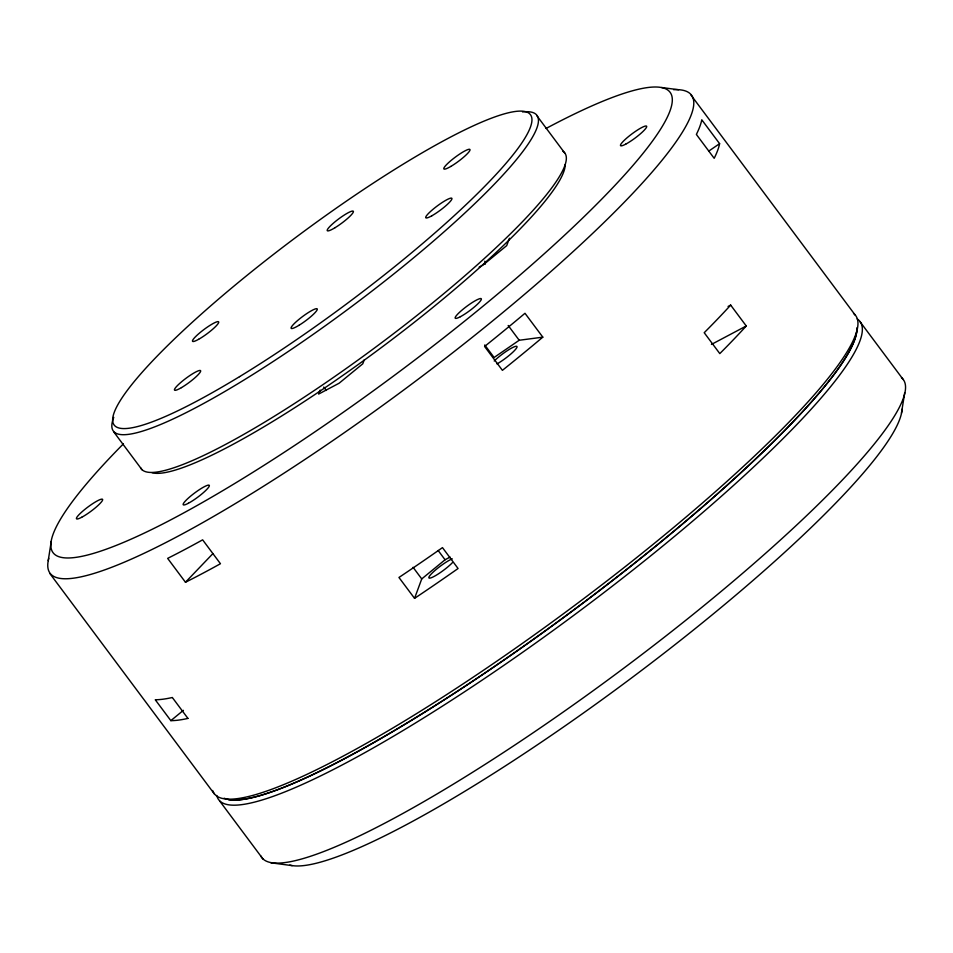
<?xml version="1.0" encoding="UTF-8"?>
<svg xmlns="http://www.w3.org/2000/svg" width="953" height="953" viewBox="0 0 953 953"><rect width="100%" height="100%" fill="white"/><g stroke="black" fill="none" stroke-linecap="round" stroke-linejoin="round"><path stroke-width="1.43" d="M48.222 560.638L51.236 541.411M901.467 413.137L904.695 392.791M320.113 390.099L318.647 394.065L339.125 383.213L362.783 363.796L364.249 359.829M509.426 238.262L506.71 245.612L483.064 265.029L479.168 267.09M414.543 598.365A399.998 64.447 -36.7 0 0 458.071 568.512L442.478 547.618A399.998 64.447 -36.7 0 1 398.95 577.47L414.555 598.353L421.738 578.924L445.063 559.768L450.114 557.088M185.466 582.259A399.998 64.447 -36.7 0 0 220.453 563.723L202.632 539.839A399.998 64.447 -36.7 0 1 167.645 558.375L185.466 582.247L212.9 553.622M187.92 718.395L172.326 697.501A399.998 64.447 -36.7 0 1 155.244 699.752L170.849 720.635L183.393 710.33M708.77 151.098L719.598 143.665L701.777 119.792A399.998 64.447 -36.7 0 1 696.357 134.433L714.178 158.305A399.998 64.447 -36.7 0 0 719.598 143.665M542.805 337.159A399.998 64.447 -36.7 0 1 502.41 370.336L484.589 346.463A399.998 64.447 -36.7 0 0 524.984 313.287L542.817 337.159L519.206 340.257L494.083 357.494L484.743 344.986M728.08 306.461L730.665 305.091L746.259 325.986A399.998 64.447 -36.7 0 1 719.801 353.599L704.207 332.704A399.998 64.447 -36.7 0 0 730.665 305.091M711.438 344.426L746.259 325.986M661.608 87.509L678.655 89.749M270.914 862.799L292.202 865.634M690.973 95.038L855.377 315.3M859.987 321.649L903.206 379.544M536.718 115.504L564.784 153.099M508.175 325.485L519.206 340.257M323.746 387.073L326.26 390.444M438.142 550.477L445.063 559.768M413.078 567.309L421.738 578.924M113.967 432.174L142.033 469.781M219.821 801.187L263.04 859.094M50.044 573.777L214.437 794.028M484.815 261.193L485.363 264.1M494.214 360.996A16.225 2.609 -36.7 0 1 512.13 347.797A16.225 2.609 -36.7 0 1 514.608 350.43A16.225 2.609 -36.7 0 1 496.978 363.939M546.009 128.488A384.905 62.005 -36.7 0 1 607.788 192.899A384.905 62.005 -36.7 0 1 167.073 521.779A384.905 62.005 -36.7 0 1 123.402 443.848M673.64 89.689A399.998 64.447 -36.7 0 1 413.626 382.629A399.998 64.447 -36.7 0 1 48.782 558.315M187.908 718.407A399.998 64.447 -36.7 0 1 170.837 720.647M853.531 313.442A399.998 64.447 -36.7 0 1 570.93 608.193A399.998 64.447 -36.7 0 1 212.662 790.514M856.938 327.784A396.222 63.839 -36.7 0 1 571.538 611.623A396.222 63.839 -36.7 0 1 224.146 798.209M452.389 562.687A16.225 2.609 -36.7 0 1 433.162 576.91A16.225 2.609 -36.7 0 1 433.019 572.241A16.225 2.609 -36.7 0 1 452.27 558.827M565.224 164.524A259.621 41.825 -36.7 0 1 380.307 348.345A259.621 41.825 -36.7 0 1 152.051 472.712M562.937 151.313A264.148 42.551 -36.7 0 1 380.735 343.354A264.148 42.551 -36.7 0 1 140.567 467.709M522.542 111.942A264.148 42.551 -36.7 0 1 351.085 306.926A264.148 42.551 -36.7 0 1 113.764 417.39M901.467 377.638A399.998 64.447 -36.7 0 1 621.308 670.03A399.998 64.447 -36.7 0 1 260.812 855.937M902.038 409.218A384.905 62.005 -36.7 0 1 626.3 681.86A384.905 62.005 -36.7 0 1 289.795 865.098M857.188 318.933A399.998 64.447 -36.7 0 1 574.897 614.506A399.998 64.447 -36.7 0 1 216.748 795.469M856.866 328.833A396.222 63.839 -36.7 0 1 578.662 606.287A396.222 63.839 -36.7 0 1 228.41 799.603M188.36 503.267A16.225 2.609 -36.7 0 0 209.267 486.113A16.225 2.609 -36.7 0 0 191.172 495.691A16.225 2.609 -36.7 0 0 188.36 503.267M460.394 316.694A16.225 2.609 -36.7 0 0 481.289 299.54A16.225 2.609 -36.7 0 0 463.194 309.117A16.225 2.609 -36.7 0 0 460.394 316.694M625.728 144.141A16.225 2.609 -36.7 0 0 646.622 126.975A16.225 2.609 -36.7 0 0 628.527 136.565A16.225 2.609 -36.7 0 0 625.728 144.141M81.672 517.288A16.225 2.609 -36.7 0 0 102.567 500.134A16.225 2.609 -36.7 0 0 84.472 509.712A16.225 2.609 -36.7 0 0 81.672 517.288M239.537 376.661A259.621 41.825 -36.7 0 0 530.356 114.551A259.621 41.825 -36.7 0 0 196.866 318.111A259.621 41.825 -36.7 0 0 239.537 376.661M198.605 339.316A16.225 2.609 -36.7 0 0 218.725 322.305A16.225 2.609 -36.7 0 0 199.582 333.002A16.225 2.609 -36.7 0 0 198.605 339.316M335.146 227.636A16.225 2.609 -36.7 0 0 353.313 211.256A16.225 2.609 -36.7 0 0 332.478 223.979A16.225 2.609 -36.7 0 0 335.146 227.636M450.805 166.441A16.225 2.609 -36.7 0 0 470.02 149.692A16.225 2.609 -36.7 0 0 449.959 161.438A16.225 2.609 -36.7 0 0 450.805 166.441M431.84 215.783A16.225 2.609 -36.7 0 0 451.948 198.772A16.225 2.609 -36.7 0 0 432.817 209.469A16.225 2.609 -36.7 0 0 431.84 215.783M299.028 325.271A16.225 2.609 -36.7 0 0 317.206 308.891A16.225 2.609 -36.7 0 0 296.359 321.614A16.225 2.609 -36.7 0 0 299.028 325.271M181.463 387.609A16.225 2.609 -36.7 0 0 200.666 370.86A16.225 2.609 -36.7 0 0 180.617 382.606A16.225 2.609 -36.7 0 0 181.463 387.609"/></g></svg>
